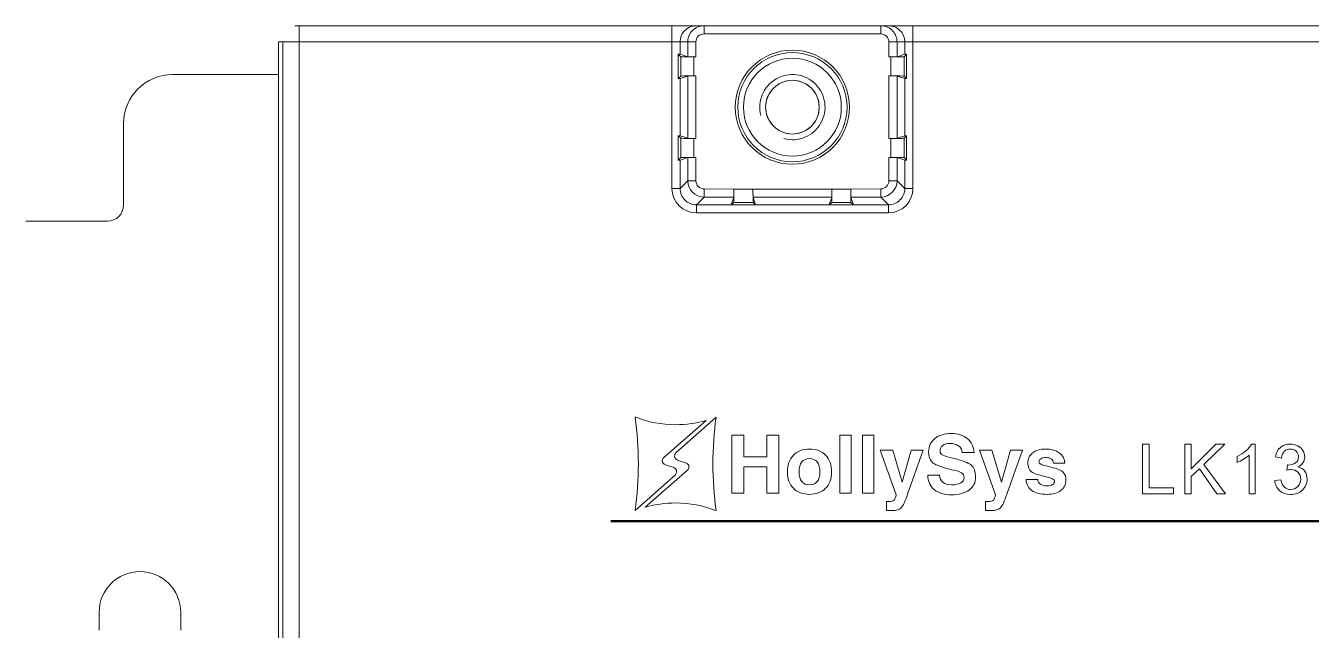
# Model space of a CAD drawing. Header units: millimetres. Extents: x 33157 to 59611, y -29750 to 1750.
# Drawn here: x 54792.7 to 54871.5, y -3949.2 to -3912.1 of the extents above; entities that cross this region are included whole.
import ezdxf

# ---------------------------------------------------------------- set-up
doc = ezdxf.new("R2010")
doc.units = ezdxf.units.MM
doc.layers.add('layer 1', color=7, linetype='Continuous', lineweight=18)
doc.layers.add('YOUCEGUDINGEDXF_CONTINUOUS_LINE', color=7, linetype='Continuous', lineweight=18)

msp = doc.modelspace()

# ---------------------------------------------------------------- linework, layer by layer
at = {"layer": 'layer 1', "lineweight": 9}
for p, q in [((54809.476, -3912.109), (54809.476, -3912.109)), ((54809.476, -3912.109), (54809.476, -4078.109)), ((54832.324, -3912.109), (54832.324, -3922.096)), ((54834.296, -3912.109), (54834.296, -3912.609)), ((54845.127, -3912.109), (54845.127, -3912.609)), ((54847.098, -3912.109), (54847.098, -3922.096)), ((54808.211, -3913.109), (54808.211, -4077.109)), ((54808.477, -3913.109), (54808.477, -4077.109)), ((54832.824, -3913.109), (54832.824, -3913.863)), ((54833.296, -3913.109), (54833.296, -3914.02)), ((54833.796, -3913.109), (54833.796, -3914.024)), ((54845.627, -3913.109), (54845.627, -3914.024)), ((54846.127, -3913.109), (54846.127, -3914.02)), ((54846.599, -3913.109), (54846.599, -3913.863)), ((54832.713, -3913.86), (54832.713, -3915.357)), ((54832.87, -3914.017), (54832.87, -3915.2)), ((54833.67, -3914.024), (54833.67, -3915.193)), ((54845.753, -3914.024), (54845.753, -3915.193)), ((54846.553, -3914.017), (54846.553, -3915.2)), ((54846.71, -3913.86), (54846.71, -3915.357)), ((54832.824, -3915.354), (54832.824, -3918.863)), ((54833.296, -3915.197), (54833.296, -3919.02)), ((54833.796, -3915.193), (54833.796, -3919.024)), ((54845.627, -3915.193), (54845.627, -3919.024)), ((54846.127, -3915.197), (54846.127, -3919.02)), ((54846.599, -3915.354), (54846.599, -3918.863)), ((54832.713, -3918.86), (54832.713, -3920.357)), ((54832.87, -3919.017), (54832.87, -3920.2)), ((54846.553, -3919.017), (54846.553, -3920.2)), ((54846.71, -3918.86), (54846.71, -3920.357)), ((54833.67, -3919.024), (54833.67, -3920.193)), ((54845.753, -3919.024), (54845.753, -3920.193)), ((54832.824, -3920.354), (54832.824, -3922.096)), ((54833.296, -3920.197), (54833.296, -3921.624)), ((54833.796, -3920.193), (54833.796, -3921.624)), ((54845.627, -3920.193), (54845.627, -3921.624)), ((54846.127, -3920.197), (54846.127, -3921.624)), ((54846.599, -3920.354), (54846.599, -3922.096)), ((54834.296, -3922.124), (54834.296, -3922.624)), ((54845.127, -3922.124), (54845.127, -3922.624)), ((54833.824, -3923.096), (54833.824, -3923.596)), ((54845.599, -3923.096), (54845.599, -3923.596))]:
    msp.add_line(p, q, dxfattribs=at)
for points in [[(54809.212, -3912.109), (54809.212, -3912.109), (55095.211, -3912.109), (55095.211, -3912.109)], [(54833.117, -3912.401), (54832.929, -3912.589), (54832.824, -3912.843), (54832.824, -3913.109)], [(54833.824, -3912.109), (54833.559, -3912.109), (54833.304, -3912.214), (54833.117, -3912.401)], [(54833.495, -3912.511), (54833.369, -3912.679), (54833.296, -3912.899), (54833.296, -3913.109)], [(54833.624, -3912.368), (54833.576, -3912.411), (54833.533, -3912.459), (54833.495, -3912.511)], [(54834.037, -3912.143), (54833.886, -3912.183), (54833.74, -3912.263), (54833.624, -3912.368)], [(54834.296, -3912.609), (54834.02, -3912.609), (54833.796, -3912.832), (54833.796, -3913.109)], [(54834.296, -3912.109), (54834.209, -3912.109), (54834.122, -3912.12), (54834.037, -3912.143)], [(54845.127, -3912.609), (54845.127, -3912.609), (54834.296, -3912.609), (54834.296, -3912.609)], [(54845.181, -3912.11), (54845.163, -3912.109), (54845.145, -3912.109), (54845.127, -3912.109)], [(54845.627, -3913.109), (54845.627, -3912.832), (54845.403, -3912.609), (54845.127, -3912.609)], [(54845.344, -3912.132), (54845.29, -3912.121), (54845.236, -3912.113), (54845.181, -3912.11)], [(54845.725, -3912.307), (54845.613, -3912.224), (54845.48, -3912.163), (54845.344, -3912.132)], [(54846.306, -3912.401), (54846.118, -3912.214), (54845.864, -3912.109), (54845.599, -3912.109)], [(54845.867, -3912.436), (54845.824, -3912.389), (54845.776, -3912.346), (54845.725, -3912.307)], [(54846.127, -3913.109), (54846.127, -3912.86), (54846.034, -3912.62), (54845.867, -3912.436)], [(54846.599, -3913.109), (54846.599, -3912.843), (54846.493, -3912.589), (54846.306, -3912.401)], [(54808.211, -3913.109), (54808.211, -3913.109), (54833.796, -3913.109), (54833.796, -3913.109)], [(54845.627, -3913.109), (54845.627, -3913.109), (54887.796, -3913.109), (54887.796, -3913.109)], [(54832.87, -3914.017), (54832.87, -3914.017), (54832.713, -3913.86), (54832.713, -3913.86)], [(54832.824, -3913.863), (54832.821, -3913.862), (54832.782, -3913.861), (54832.713, -3913.86)], [(54832.824, -3913.863), (54832.824, -3913.863), (54833.296, -3914.02), (54833.296, -3914.02)], [(54832.87, -3914.017), (54832.874, -3914.021), (54833.231, -3914.024), (54833.67, -3914.024)], [(54833.296, -3914.02), (54833.303, -3914.023), (54833.525, -3914.024), (54833.796, -3914.024)], [(54833.796, -3914.024), (54833.796, -3914.024), (54833.67, -3914.024), (54833.67, -3914.024)], [(54845.627, -3914.024), (54845.627, -3914.024), (54845.753, -3914.024), (54845.753, -3914.024)], [(54846.599, -3913.863), (54846.599, -3913.863), (54846.127, -3914.02), (54846.127, -3914.02)], [(54846.553, -3914.017), (54846.553, -3914.017), (54846.71, -3913.86), (54846.71, -3913.86)], [(54846.71, -3913.86), (54846.641, -3913.861), (54846.602, -3913.862), (54846.599, -3913.863)], [(54832.87, -3915.2), (54832.87, -3915.2), (54832.713, -3915.357), (54832.713, -3915.357)], [(54832.713, -3915.357), (54832.782, -3915.356), (54832.821, -3915.355), (54832.824, -3915.354)], [(54832.824, -3915.354), (54832.824, -3915.354), (54833.296, -3915.197), (54833.296, -3915.197)], [(54833.796, -3915.193), (54833.796, -3915.193), (54833.67, -3915.193), (54833.67, -3915.193)], [(54845.627, -3915.193), (54845.627, -3915.193), (54845.753, -3915.193), (54845.753, -3915.193)], [(54846.127, -3915.197), (54846.12, -3915.195), (54845.898, -3915.193), (54845.627, -3915.193)], [(54846.553, -3915.2), (54846.549, -3915.196), (54846.192, -3915.193), (54845.753, -3915.193)], [(54846.599, -3915.354), (54846.599, -3915.354), (54846.127, -3915.197), (54846.127, -3915.197)], [(54846.553, -3915.2), (54846.553, -3915.2), (54846.71, -3915.357), (54846.71, -3915.357)], [(54846.599, -3915.354), (54846.602, -3915.355), (54846.641, -3915.356), (54846.71, -3915.357)], [(54832.87, -3919.017), (54832.87, -3919.017), (54832.713, -3918.86), (54832.713, -3918.86)], [(54832.824, -3918.863), (54832.821, -3918.862), (54832.782, -3918.861), (54832.713, -3918.86)], [(54832.824, -3918.863), (54832.824, -3918.863), (54833.296, -3919.02), (54833.296, -3919.02)], [(54832.87, -3919.017), (54832.874, -3919.021), (54833.231, -3919.024), (54833.67, -3919.024)], [(54846.599, -3918.863), (54846.599, -3918.863), (54846.127, -3919.02), (54846.127, -3919.02)], [(54846.553, -3919.017), (54846.553, -3919.017), (54846.71, -3918.86), (54846.71, -3918.86)], [(54846.71, -3918.86), (54846.641, -3918.861), (54846.602, -3918.862), (54846.599, -3918.863)], [(54833.296, -3919.02), (54833.303, -3919.023), (54833.525, -3919.024), (54833.796, -3919.024)], [(54833.796, -3919.024), (54833.796, -3919.024), (54833.67, -3919.024), (54833.67, -3919.024)], [(54845.627, -3919.024), (54845.627, -3919.024), (54845.753, -3919.024), (54845.753, -3919.024)], [(54832.87, -3920.2), (54832.87, -3920.2), (54832.713, -3920.357), (54832.713, -3920.357)], [(54832.713, -3920.357), (54832.782, -3920.356), (54832.821, -3920.355), (54832.824, -3920.354)], [(54832.824, -3920.354), (54832.824, -3920.354), (54833.296, -3920.197), (54833.296, -3920.197)], [(54833.796, -3920.193), (54833.796, -3920.193), (54833.67, -3920.193), (54833.67, -3920.193)], [(54845.627, -3920.193), (54845.627, -3920.193), (54845.753, -3920.193), (54845.753, -3920.193)], [(54846.127, -3920.197), (54846.12, -3920.195), (54845.898, -3920.193), (54845.627, -3920.193)], [(54846.553, -3920.2), (54846.549, -3920.196), (54846.192, -3920.193), (54845.753, -3920.193)], [(54846.599, -3920.354), (54846.599, -3920.354), (54846.127, -3920.197), (54846.127, -3920.197)], [(54846.553, -3920.2), (54846.553, -3920.2), (54846.71, -3920.357), (54846.71, -3920.357)], [(54846.599, -3920.354), (54846.602, -3920.355), (54846.641, -3920.356), (54846.71, -3920.357)], [(54832.324, -3922.096), (54832.324, -3922.096), (54832.824, -3922.096), (54832.824, -3922.096)], [(54832.324, -3922.096), (54832.324, -3922.924), (54832.996, -3923.596), (54833.824, -3923.596)], [(54833.296, -3921.624), (54833.296, -3921.624), (54832.824, -3922.096), (54832.824, -3922.096)], [(54833.796, -3921.624), (54833.796, -3921.624), (54833.296, -3921.624), (54833.296, -3921.624)], [(54833.296, -3921.624), (54833.296, -3922.176), (54833.744, -3922.624), (54834.296, -3922.624)], [(54834.296, -3922.124), (54834.296, -3922.124), (54836.127, -3922.137), (54836.127, -3922.137)], [(54836.127, -3922.137), (54836.127, -3922.137), (54843.296, -3922.137), (54843.296, -3922.137)], [(54843.296, -3922.137), (54843.296, -3922.137), (54845.127, -3922.124), (54845.127, -3922.124)], [(54845.127, -3922.624), (54845.679, -3922.624), (54846.126, -3922.176), (54846.127, -3921.624)], [(54845.599, -3923.596), (54846.427, -3923.596), (54847.098, -3922.924), (54847.099, -3922.096)], [(54845.627, -3921.624), (54845.627, -3921.624), (54846.127, -3921.624), (54846.127, -3921.624)], [(54846.127, -3921.624), (54846.127, -3921.624), (54846.599, -3922.096), (54846.599, -3922.096)], [(54847.098, -3922.096), (54847.098, -3922.096), (54846.599, -3922.096), (54846.599, -3922.096)], [(54834.296, -3922.624), (54834.296, -3922.624), (54833.824, -3923.096), (54833.824, -3923.096)], [(54834.296, -3922.624), (54834.296, -3922.624), (54836.123, -3922.624), (54836.123, -3922.624)], [(54836.12, -3922.95), (54836.12, -3922.95), (54835.965, -3923.105), (54835.965, -3923.105)], [(54835.966, -3923.096), (54835.966, -3923.096), (54836.123, -3922.624), (54836.123, -3922.624)], [(54836.12, -3922.95), (54836.12, -3922.95), (54837.303, -3922.95), (54837.303, -3922.95)], [(54837.3, -3922.624), (54837.3, -3922.624), (54842.123, -3922.624), (54842.123, -3922.624)], [(54837.457, -3923.096), (54837.457, -3923.096), (54837.3, -3922.624), (54837.3, -3922.624)], [(54837.303, -3922.95), (54837.303, -3922.95), (54837.457, -3923.1), (54837.457, -3923.1)], [(54842.12, -3922.95), (54842.12, -3922.95), (54841.965, -3923.105), (54841.965, -3923.105)], [(54841.966, -3923.096), (54841.966, -3923.096), (54842.123, -3922.624), (54842.123, -3922.624)], [(54842.12, -3922.95), (54842.12, -3922.95), (54843.303, -3922.95), (54843.303, -3922.95)], [(54843.3, -3922.624), (54843.3, -3922.624), (54845.127, -3922.624), (54845.127, -3922.624)], [(54843.457, -3923.096), (54843.457, -3923.096), (54843.3, -3922.624), (54843.3, -3922.624)], [(54843.303, -3922.95), (54843.303, -3922.95), (54843.457, -3923.1), (54843.457, -3923.1)], [(54845.127, -3922.624), (54845.127, -3922.624), (54845.599, -3923.096), (54845.599, -3923.096)], [(54833.824, -3923.596), (54833.824, -3923.596), (54845.599, -3923.596), (54845.599, -3923.596)], [(54833.824, -3923.096), (54833.824, -3923.096), (54835.966, -3923.096), (54835.966, -3923.096)], [(54835.965, -3923.105), (54835.965, -3923.105), (54837.458, -3923.105), (54837.458, -3923.105)], [(54837.457, -3923.096), (54837.457, -3923.096), (54841.966, -3923.096), (54841.966, -3923.096)], [(54837.457, -3923.104), (54837.457, -3923.104), (54837.458, -3923.105), (54837.458, -3923.105)], [(54841.965, -3923.105), (54841.965, -3923.105), (54843.458, -3923.105), (54843.458, -3923.105)], [(54843.457, -3923.096), (54843.457, -3923.096), (54845.599, -3923.096), (54845.599, -3923.096)], [(54843.457, -3923.104), (54843.457, -3923.104), (54843.458, -3923.105), (54843.458, -3923.105)]]:
    msp.add_open_spline(points, degree=3, dxfattribs=at)
for points, knots in [([(54843.211, -3917.109), (54843.211, -3915.176), (54841.644, -3913.609), (54839.711, -3913.609), (54837.778, -3913.609), (54836.211, -3915.176), (54836.211, -3917.109), (54836.211, -3919.042), (54837.778, -3920.609), (54839.711, -3920.609), (54841.644, -3920.609), (54843.211, -3919.042), (54843.211, -3917.109)], [0, 0, 0, 0, 157457.647336, 157457.647336, 157457.647336, 314915.294672, 314915.294672, 314915.294672, 472372.942008, 472372.942008, 472372.942008, 629830.589344, 629830.589344, 629830.589344, 629830.589344]), ([(54843.061, -3917.109), (54843.061, -3915.258), (54841.562, -3913.759), (54839.711, -3913.759), (54837.861, -3913.759), (54836.361, -3915.258), (54836.361, -3917.109), (54836.361, -3918.959), (54837.861, -3920.459), (54839.711, -3920.459), (54841.562, -3920.459), (54843.061, -3918.959), (54843.061, -3917.109)], [0, 0, 0, 0, 157458.204895, 157458.204895, 157458.204895, 314916.40979, 314916.40979, 314916.40979, 472374.614686, 472374.614686, 472374.614686, 629832.819581, 629832.819581, 629832.819581, 629832.819581]), ([(54842.711, -3917.109), (54842.711, -3915.452), (54841.368, -3914.109), (54839.711, -3914.109), (54838.055, -3914.109), (54836.711, -3915.452), (54836.711, -3917.109), (54836.711, -3918.765), (54838.055, -3920.109), (54839.711, -3920.109), (54841.368, -3920.109), (54842.711, -3918.765), (54842.711, -3917.109)], [0, 0, 0, 0, 157459.505911, 157459.505911, 157459.505911, 314919.011823, 314919.011823, 314919.011823, 472378.517734, 472378.517734, 472378.517734, 629838.023645, 629838.023645, 629838.023645, 629838.023645]), ([(54845.725, -3914.024), (54845.829, -3914.024), (54845.933, -3914.024), (54846.037, -3914.024), (54846.085, -3914.024), (54846.132, -3914.024), (54846.18, -3914.023), (54846.222, -3914.023), (54846.264, -3914.023), (54846.306, -3914.022), (54846.34, -3914.022), (54846.374, -3914.021), (54846.409, -3914.021), (54846.435, -3914.022), (54846.462, -3914.023), (54846.487, -3914.02), (54846.502, -3914.019), (54846.517, -3914.016), (54846.535, -3914.019), (54846.542, -3914.02), (54846.548, -3914.022), (54846.553, -3914.017)], [0, 0, 0, 0, 148575.342999, 148575.342999, 148575.342999, 297150.685998, 297150.685998, 297150.685998, 445726.028998, 445726.028998, 445726.028998, 594301.371997, 594301.371997, 594301.371997, 742876.714996, 742876.714996, 742876.714996, 891452.057995, 891452.057995, 891452.057995, 1040027.400994, 1040027.400994, 1040027.400994, 1040027.400994]), ([(54845.725, -3914.024), (54845.776, -3914.024), (54845.827, -3914.024), (54845.878, -3914.024), (54845.921, -3914.024), (54845.965, -3914.025), (54846.007, -3914.023), (54846.036, -3914.022), (54846.064, -3914.02), (54846.094, -3914.022), (54846.105, -3914.022), (54846.116, -3914.024), (54846.127, -3914.02)], [0, 0, 0, 0, 157482.962209, 157482.962209, 157482.962209, 314965.924419, 314965.924419, 314965.924419, 472448.886628, 472448.886628, 472448.886628, 629931.848838, 629931.848838, 629931.848838, 629931.848838]), ([(54833.698, -3915.193), (54833.594, -3915.193), (54833.49, -3915.193), (54833.385, -3915.193), (54833.338, -3915.193), (54833.29, -3915.194), (54833.243, -3915.194), (54833.201, -3915.194), (54833.159, -3915.194), (54833.117, -3915.195), (54833.083, -3915.195), (54833.048, -3915.196), (54833.014, -3915.196), (54832.987, -3915.196), (54832.961, -3915.195), (54832.936, -3915.197), (54832.92, -3915.198), (54832.905, -3915.201), (54832.888, -3915.198), (54832.881, -3915.197), (54832.874, -3915.196), (54832.87, -3915.2)], [0, 0, 0, 0, 148542.767201, 148542.767201, 148542.767201, 297085.534403, 297085.534403, 297085.534403, 445628.301604, 445628.301604, 445628.301604, 594171.068805, 594171.068805, 594171.068805, 742713.836006, 742713.836006, 742713.836006, 891256.603208, 891256.603208, 891256.603208, 1039799.370409, 1039799.370409, 1039799.370409, 1039799.370409]), ([(54833.698, -3915.193), (54833.647, -3915.193), (54833.596, -3915.193), (54833.545, -3915.193), (54833.502, -3915.193), (54833.458, -3915.193), (54833.415, -3915.194), (54833.387, -3915.195), (54833.358, -3915.197), (54833.329, -3915.196), (54833.318, -3915.195), (54833.307, -3915.194), (54833.296, -3915.197)], [0, 0, 0, 0, 157450.206819, 157450.206819, 157450.206819, 314900.413639, 314900.413639, 314900.413639, 472350.620458, 472350.620458, 472350.620458, 629800.827278, 629800.827278, 629800.827278, 629800.827278]), ([(54839.194, -3919.04), (54840.068, -3919.275), (54840.991, -3918.893), (54841.443, -3918.109), (54841.896, -3917.325), (54841.766, -3916.334), (54841.126, -3915.694), (54840.486, -3915.054), (54839.495, -3914.924), (54838.711, -3915.377), (54837.927, -3915.829), (54837.545, -3916.752), (54837.78, -3917.626)], [0, 0, 0, 0, 157466.732576, 157466.732576, 157466.732576, 314933.465151, 314933.465151, 314933.465151, 472400.197727, 472400.197727, 472400.197727, 629866.930302, 629866.930302, 629866.930302, 629866.930302]), ([(54841.362, -3917.109), (54841.362, -3917.109), (54841.309, -3916.687), (54841.309, -3916.687), (54841.309, -3916.687), (54841.142, -3916.284), (54841.142, -3916.284), (54841.142, -3916.284), (54840.879, -3915.941), (54840.879, -3915.941), (54840.879, -3915.941), (54840.537, -3915.678), (54840.537, -3915.678), (54840.537, -3915.678), (54840.141, -3915.52), (54840.141, -3915.52), (54840.141, -3915.52), (54839.711, -3915.459), (54839.711, -3915.459), (54839.711, -3915.459), (54839.281, -3915.52), (54839.281, -3915.52), (54839.281, -3915.52), (54838.886, -3915.678), (54838.886, -3915.678), (54838.886, -3915.678), (54838.544, -3915.941), (54838.544, -3915.941), (54838.544, -3915.941), (54838.28, -3916.284), (54838.28, -3916.284), (54838.28, -3916.284), (54838.122, -3916.687), (54838.122, -3916.687), (54838.122, -3916.687), (54838.061, -3917.109), (54838.061, -3917.109), (54838.061, -3917.109), (54838.122, -3917.539), (54838.122, -3917.539), (54838.122, -3917.539), (54838.28, -3917.934), (54838.28, -3917.934), (54838.28, -3917.934), (54838.544, -3918.276), (54838.544, -3918.276), (54838.544, -3918.276), (54838.886, -3918.539), (54838.886, -3918.539), (54838.886, -3918.539), (54839.281, -3918.706), (54839.281, -3918.706), (54839.281, -3918.706), (54839.711, -3918.758), (54839.711, -3918.758), (54839.711, -3918.758), (54840.141, -3918.706), (54840.141, -3918.706), (54840.141, -3918.706), (54840.537, -3918.539), (54840.537, -3918.539), (54840.537, -3918.539), (54840.879, -3918.276), (54840.879, -3918.276), (54840.879, -3918.276), (54841.142, -3917.934), (54841.142, -3917.934), (54841.142, -3917.934), (54841.309, -3917.539), (54841.309, -3917.539), (54841.309, -3917.539), (54841.362, -3917.109), (54841.362, -3917.109)], [0, 0, 0, 0, 140700.514333, 140700.514333, 140700.514333, 281401.028665, 281401.028665, 281401.028665, 422101.542998, 422101.542998, 422101.542998, 562802.057331, 562802.057331, 562802.057331, 703502.571664, 703502.571664, 703502.571664, 844203.085996, 844203.085996, 844203.085996, 984903.600329, 984903.600329, 984903.600329, 1125604.114662, 1125604.114662, 1125604.114662, 1266304.628994, 1266304.628994, 1266304.628994, 1407005.143327, 1407005.143327, 1407005.143327, 1547705.65766, 1547705.65766, 1547705.65766, 1688406.171993, 1688406.171993, 1688406.171993, 1829106.686325, 1829106.686325, 1829106.686325, 1969807.200658, 1969807.200658, 1969807.200658, 2110507.714991, 2110507.714991, 2110507.714991, 2251208.229323, 2251208.229323, 2251208.229323, 2391908.743656, 2391908.743656, 2391908.743656, 2532609.257989, 2532609.257989, 2532609.257989, 2673309.772322, 2673309.772322, 2673309.772322, 2814010.286654, 2814010.286654, 2814010.286654, 2954710.800987, 2954710.800987, 2954710.800987, 3095411.31532, 3095411.31532, 3095411.31532, 3236111.829652, 3236111.829652, 3236111.829652, 3376812.343985, 3376812.343985, 3376812.343985, 3376812.343985]), ([(54841.361, -3917.109), (54841.361, -3916.197), (54840.623, -3915.459), (54839.711, -3915.459), (54838.8, -3915.459), (54838.061, -3916.197), (54838.061, -3917.109), (54838.061, -3918.02), (54838.8, -3918.759), (54839.711, -3918.759), (54840.623, -3918.759), (54841.361, -3918.02), (54841.361, -3917.109)], [0, 0, 0, 0, 157464.524417, 157464.524417, 157464.524417, 314929.048834, 314929.048834, 314929.048834, 472393.573251, 472393.573251, 472393.573251, 629858.097668, 629858.097668, 629858.097668, 629858.097668]), ([(54845.725, -3919.024), (54845.829, -3919.024), (54845.933, -3919.024), (54846.037, -3919.024), (54846.085, -3919.024), (54846.132, -3919.024), (54846.18, -3919.023), (54846.222, -3919.023), (54846.264, -3919.023), (54846.306, -3919.022), (54846.34, -3919.022), (54846.374, -3919.021), (54846.409, -3919.021), (54846.435, -3919.022), (54846.462, -3919.023), (54846.487, -3919.02), (54846.502, -3919.019), (54846.517, -3919.016), (54846.535, -3919.019), (54846.542, -3919.02), (54846.548, -3919.022), (54846.553, -3919.017)], [0, 0, 0, 0, 148582.141142, 148582.141142, 148582.141142, 297164.282284, 297164.282284, 297164.282284, 445746.423426, 445746.423426, 445746.423426, 594328.564569, 594328.564569, 594328.564569, 742910.705711, 742910.705711, 742910.705711, 891492.846853, 891492.846853, 891492.846853, 1040074.987995, 1040074.987995, 1040074.987995, 1040074.987995]), ([(54845.725, -3919.024), (54845.776, -3919.024), (54845.827, -3919.024), (54845.878, -3919.024), (54845.921, -3919.024), (54845.965, -3919.025), (54846.007, -3919.023), (54846.036, -3919.022), (54846.064, -3919.02), (54846.094, -3919.022), (54846.105, -3919.022), (54846.116, -3919.024), (54846.127, -3919.02)], [0, 0, 0, 0, 157490.549322, 157490.549322, 157490.549322, 314981.098643, 314981.098643, 314981.098643, 472471.647965, 472471.647965, 472471.647965, 629962.197286, 629962.197286, 629962.197286, 629962.197286]), ([(54833.698, -3920.193), (54833.594, -3920.193), (54833.49, -3920.193), (54833.385, -3920.193), (54833.338, -3920.193), (54833.29, -3920.194), (54833.243, -3920.194), (54833.201, -3920.194), (54833.159, -3920.194), (54833.117, -3920.195), (54833.083, -3920.195), (54833.048, -3920.196), (54833.014, -3920.196), (54832.987, -3920.196), (54832.961, -3920.195), (54832.936, -3920.197), (54832.92, -3920.198), (54832.905, -3920.201), (54832.888, -3920.198), (54832.881, -3920.197), (54832.874, -3920.196), (54832.87, -3920.2)], [0, 0, 0, 0, 148549.565654, 148549.565654, 148549.565654, 297099.131307, 297099.131307, 297099.131307, 445648.696961, 445648.696961, 445648.696961, 594198.262615, 594198.262615, 594198.262615, 742747.828268, 742747.828268, 742747.828268, 891297.393922, 891297.393922, 891297.393922, 1039846.959575, 1039846.959575, 1039846.959575, 1039846.959575]), ([(54833.698, -3920.193), (54833.647, -3920.193), (54833.596, -3920.193), (54833.545, -3920.193), (54833.502, -3920.193), (54833.458, -3920.193), (54833.415, -3920.194), (54833.387, -3920.195), (54833.358, -3920.197), (54833.329, -3920.196), (54833.318, -3920.195), (54833.307, -3920.194), (54833.296, -3920.197)], [0, 0, 0, 0, 157457.794261, 157457.794261, 157457.794261, 314915.588522, 314915.588522, 314915.588522, 472373.382782, 472373.382782, 472373.382782, 629831.177043, 629831.177043, 629831.177043, 629831.177043]), ([(54832.824, -3922.096), (54832.824, -3922.361), (54832.929, -3922.616), (54833.117, -3922.803), (54833.304, -3922.991), (54833.559, -3923.096), (54833.824, -3923.096)], [0, 0, 0, 0, 177575.930091, 177575.930091, 177575.930091, 355151.860183, 355151.860183, 355151.860183, 355151.860183]), ([(54833.796, -3921.624), (54833.796, -3921.757), (54833.849, -3921.884), (54833.942, -3921.978), (54834.036, -3922.071), (54834.163, -3922.124), (54834.296, -3922.124)], [0, 0, 0, 0, 177577.556147, 177577.556147, 177577.556147, 355155.112293, 355155.112293, 355155.112293, 355155.112293]), ([(54836.12, -3922.95), (54836.124, -3922.946), (54836.123, -3922.939), (54836.122, -3922.933), (54836.119, -3922.915), (54836.122, -3922.901), (54836.123, -3922.886), (54836.125, -3922.861), (54836.124, -3922.835), (54836.124, -3922.81), (54836.124, -3922.776), (54836.125, -3922.742), (54836.125, -3922.708), (54836.126, -3922.668), (54836.126, -3922.626), (54836.126, -3922.585), (54836.126, -3922.539), (54836.127, -3922.492), (54836.127, -3922.445), (54836.127, -3922.343), (54836.127, -3922.24), (54836.127, -3922.137)], [0, 0, 0, 0, 148561.307431, 148561.307431, 148561.307431, 297122.614862, 297122.614862, 297122.614862, 445683.922293, 445683.922293, 445683.922293, 594245.229725, 594245.229725, 594245.229725, 742806.537156, 742806.537156, 742806.537156, 891367.844587, 891367.844587, 891367.844587, 1039929.152018, 1039929.152018, 1039929.152018, 1039929.152018]), ([(54836.127, -3922.137), (54836.127, -3922.198), (54836.127, -3922.26), (54836.127, -3922.321), (54836.127, -3922.373), (54836.128, -3922.426), (54836.126, -3922.477), (54836.125, -3922.513), (54836.122, -3922.547), (54836.125, -3922.583), (54836.126, -3922.597), (54836.127, -3922.611), (54836.123, -3922.624)], [0, 0, 0, 0, 157468.429222, 157468.429222, 157468.429222, 314936.858445, 314936.858445, 314936.858445, 472405.287667, 472405.287667, 472405.287667, 629873.716889, 629873.716889, 629873.716889, 629873.716889]), ([(54837.296, -3922.137), (54837.296, -3922.24), (54837.296, -3922.343), (54837.296, -3922.445), (54837.296, -3922.492), (54837.297, -3922.539), (54837.297, -3922.585), (54837.297, -3922.626), (54837.297, -3922.668), (54837.298, -3922.708), (54837.298, -3922.742), (54837.299, -3922.776), (54837.299, -3922.81), (54837.298, -3922.835), (54837.298, -3922.861), (54837.3, -3922.886), (54837.301, -3922.901), (54837.304, -3922.915), (54837.301, -3922.933), (54837.3, -3922.939), (54837.299, -3922.946), (54837.303, -3922.95)], [0, 0, 0, 0, 148563.642709, 148563.642709, 148563.642709, 297127.285418, 297127.285418, 297127.285418, 445690.928127, 445690.928127, 445690.928127, 594254.570836, 594254.570836, 594254.570836, 742818.213545, 742818.213545, 742818.213545, 891381.856254, 891381.856254, 891381.856254, 1039945.498963, 1039945.498963, 1039945.498963, 1039945.498963]), ([(54837.296, -3922.137), (54837.296, -3922.198), (54837.296, -3922.26), (54837.296, -3922.321), (54837.296, -3922.373), (54837.295, -3922.426), (54837.297, -3922.477), (54837.298, -3922.513), (54837.301, -3922.547), (54837.298, -3922.583), (54837.297, -3922.597), (54837.296, -3922.611), (54837.3, -3922.624)], [0, 0, 0, 0, 157471.664606, 157471.664606, 157471.664606, 314943.329212, 314943.329212, 314943.329212, 472414.993818, 472414.993818, 472414.993818, 629886.658424, 629886.658424, 629886.658424, 629886.658424]), ([(54842.12, -3922.95), (54842.124, -3922.946), (54842.123, -3922.939), (54842.122, -3922.933), (54842.119, -3922.915), (54842.122, -3922.901), (54842.123, -3922.886), (54842.125, -3922.861), (54842.124, -3922.835), (54842.124, -3922.81), (54842.124, -3922.776), (54842.125, -3922.742), (54842.125, -3922.708), (54842.126, -3922.668), (54842.126, -3922.626), (54842.126, -3922.585), (54842.126, -3922.539), (54842.127, -3922.492), (54842.127, -3922.445), (54842.127, -3922.343), (54842.127, -3922.24), (54842.127, -3922.137)], [0, 0, 0, 0, 148576.978909, 148576.978909, 148576.978909, 297153.957817, 297153.957817, 297153.957817, 445730.936726, 445730.936726, 445730.936726, 594307.915634, 594307.915634, 594307.915634, 742884.894543, 742884.894543, 742884.894543, 891461.873451, 891461.873451, 891461.873451, 1040038.85236, 1040038.85236, 1040038.85236, 1040038.85236]), ([(54842.127, -3922.137), (54842.127, -3922.198), (54842.127, -3922.26), (54842.127, -3922.321), (54842.127, -3922.373), (54842.128, -3922.426), (54842.126, -3922.477), (54842.125, -3922.513), (54842.122, -3922.547), (54842.125, -3922.583), (54842.126, -3922.597), (54842.127, -3922.611), (54842.123, -3922.624)], [0, 0, 0, 0, 157485.00764, 157485.00764, 157485.00764, 314970.01528, 314970.01528, 314970.01528, 472455.02292, 472455.02292, 472455.02292, 629940.03056, 629940.03056, 629940.03056, 629940.03056]), ([(54843.296, -3922.137), (54843.296, -3922.24), (54843.296, -3922.343), (54843.296, -3922.445), (54843.296, -3922.492), (54843.297, -3922.539), (54843.297, -3922.585), (54843.297, -3922.626), (54843.297, -3922.668), (54843.298, -3922.708), (54843.298, -3922.742), (54843.299, -3922.776), (54843.299, -3922.81), (54843.298, -3922.835), (54843.298, -3922.861), (54843.3, -3922.886), (54843.301, -3922.901), (54843.304, -3922.915), (54843.301, -3922.933), (54843.3, -3922.939), (54843.299, -3922.946), (54843.303, -3922.95)], [0, 0, 0, 0, 148579.314188, 148579.314188, 148579.314188, 297158.628376, 297158.628376, 297158.628376, 445737.942564, 445737.942564, 445737.942564, 594317.256751, 594317.256751, 594317.256751, 742896.570939, 742896.570939, 742896.570939, 891475.885127, 891475.885127, 891475.885127, 1040055.199315, 1040055.199315, 1040055.199315, 1040055.199315]), ([(54843.296, -3922.137), (54843.296, -3922.198), (54843.296, -3922.26), (54843.296, -3922.321), (54843.296, -3922.373), (54843.295, -3922.426), (54843.297, -3922.477), (54843.298, -3922.513), (54843.301, -3922.547), (54843.298, -3922.583), (54843.297, -3922.597), (54843.296, -3922.611), (54843.3, -3922.624)], [0, 0, 0, 0, 157488.243025, 157488.243025, 157488.243025, 314976.48605, 314976.48605, 314976.48605, 472464.729075, 472464.729075, 472464.729075, 629952.9721, 629952.9721, 629952.9721, 629952.9721]), ([(54845.127, -3922.124), (54845.26, -3922.124), (54845.387, -3922.071), (54845.48, -3921.978), (54845.574, -3921.884), (54845.627, -3921.757), (54845.627, -3921.624)], [0, 0, 0, 0, 177613.447261, 177613.447261, 177613.447261, 355226.894523, 355226.894523, 355226.894523, 355226.894523]), ([(54845.599, -3923.096), (54845.864, -3923.096), (54846.119, -3922.991), (54846.306, -3922.803), (54846.494, -3922.616), (54846.599, -3922.361), (54846.599, -3922.096)], [0, 0, 0, 0, 177616.904712, 177616.904712, 177616.904712, 355233.809424, 355233.809424, 355233.809424, 355233.809424])]:
    msp.add_open_spline(points, degree=3, knots=knots, dxfattribs=at)
at = {"layer": 'layer 1'}
for points, knots in [([(54832.436, -3939.226), (54832.436, -3939.226), (54832.436, -3939.226), (54832.436, -3939.226), (54832.436, -3939.226), (54831.941, -3939.045), (54831.941, -3939.045), (54831.824, -3939.021), (54831.737, -3938.917), (54831.737, -3938.793), (54831.737, -3938.715), (54831.772, -3938.647), (54831.826, -3938.599), (54831.826, -3938.599), (54831.825, -3938.597), (54831.825, -3938.597), (54831.825, -3938.597), (54834.417, -3936.332), (54834.417, -3936.332), (54833.825, -3936.501), (54833.2, -3936.593), (54832.554, -3936.593), (54831.694, -3936.593), (54830.872, -3936.431), (54830.115, -3936.138), (54830.103, -3936.133), (54830.09, -3936.13), (54830.077, -3936.125), (54830.077, -3936.125), (54830.077, -3936.142), (54830.077, -3936.142), (54830.203, -3937.074), (54830.269, -3938.025), (54830.269, -3938.992), (54830.269, -3939.958), (54830.203, -3940.909), (54830.077, -3941.842), (54830.077, -3941.842), (54830.077, -3941.862), (54830.077, -3941.862), (54830.077, -3941.862), (54832.536, -3939.659), (54832.536, -3939.659), (54832.536, -3939.659), (54832.536, -3939.658), (54832.536, -3939.658), (54832.585, -3939.61), (54832.616, -3939.545), (54832.616, -3939.471), (54832.616, -3939.356), (54832.54, -3939.26), (54832.436, -3939.226)], [0, 0, 0, 0, 141969.41958, 141969.41958, 141969.41958, 283938.83916, 283938.83916, 283938.83916, 425908.258741, 425908.258741, 425908.258741, 567877.678321, 567877.678321, 567877.678321, 709847.097901, 709847.097901, 709847.097901, 851816.517481, 851816.517481, 851816.517481, 993785.937061, 993785.937061, 993785.937061, 1135755.356642, 1135755.356642, 1135755.356642, 1277724.776222, 1277724.776222, 1277724.776222, 1419694.195802, 1419694.195802, 1419694.195802, 1561663.615382, 1561663.615382, 1561663.615382, 1703633.034962, 1703633.034962, 1703633.034962, 1845602.454543, 1845602.454543, 1845602.454543, 1987571.874123, 1987571.874123, 1987571.874123, 2129541.293703, 2129541.293703, 2129541.293703, 2271510.713283, 2271510.713283, 2271510.713283, 2413480.132863, 2413480.132863, 2413480.132863, 2413480.132863]), ([(54832.673, -3938.759), (54832.673, -3938.759), (54832.673, -3938.76), (54832.673, -3938.76), (54832.673, -3938.76), (54833.167, -3938.94), (54833.167, -3938.94), (54833.284, -3938.965), (54833.372, -3939.069), (54833.372, -3939.193), (54833.372, -3939.27), (54833.337, -3939.339), (54833.283, -3939.386), (54833.283, -3939.386), (54833.283, -3939.388), (54833.283, -3939.388), (54833.283, -3939.388), (54830.692, -3941.654), (54830.692, -3941.654), (54831.283, -3941.485), (54831.908, -3941.393), (54832.555, -3941.393), (54833.415, -3941.393), (54834.237, -3941.555), (54834.993, -3941.848), (54835.006, -3941.852), (54835.018, -3941.856), (54835.031, -3941.86), (54835.031, -3941.86), (54835.031, -3941.844), (54835.031, -3941.844), (54834.906, -3940.912), (54834.839, -3939.961), (54834.839, -3938.994), (54834.839, -3938.027), (54834.906, -3937.076), (54835.031, -3936.144), (54835.031, -3936.144), (54835.031, -3936.124), (54835.031, -3936.124), (54835.031, -3936.124), (54832.572, -3938.327), (54832.572, -3938.327), (54832.572, -3938.327), (54832.573, -3938.328), (54832.573, -3938.328), (54832.524, -3938.375), (54832.493, -3938.441), (54832.493, -3938.514), (54832.493, -3938.63), (54832.569, -3938.726), (54832.673, -3938.759)], [0, 0, 0, 0, 141977.348947, 141977.348947, 141977.348947, 283954.697894, 283954.697894, 283954.697894, 425932.046842, 425932.046842, 425932.046842, 567909.395789, 567909.395789, 567909.395789, 709886.744736, 709886.744736, 709886.744736, 851864.093683, 851864.093683, 851864.093683, 993841.44263, 993841.44263, 993841.44263, 1135818.791577, 1135818.791577, 1135818.791577, 1277796.140525, 1277796.140525, 1277796.140525, 1419773.489472, 1419773.489472, 1419773.489472, 1561750.838419, 1561750.838419, 1561750.838419, 1703728.187366, 1703728.187366, 1703728.187366, 1845705.536313, 1845705.536313, 1845705.536313, 1987682.88526, 1987682.88526, 1987682.88526, 2129660.234208, 2129660.234208, 2129660.234208, 2271637.583155, 2271637.583155, 2271637.583155, 2413614.932102, 2413614.932102, 2413614.932102, 2413614.932102]), ([(54835.996, -3937.227), (54835.996, -3937.227), (54836.368, -3937.227), (54836.368, -3937.227), (54836.368, -3937.227), (54836.743, -3937.227), (54836.743, -3937.227), (54836.743, -3937.227), (54836.743, -3938.563), (54836.743, -3938.563), (54836.743, -3938.563), (54838.139, -3938.563), (54838.139, -3938.563), (54838.139, -3938.563), (54838.139, -3937.227), (54838.139, -3937.227), (54838.139, -3937.227), (54838.511, -3937.227), (54838.511, -3937.227), (54838.511, -3937.227), (54838.886, -3937.227), (54838.886, -3937.227), (54838.886, -3937.227), (54838.886, -3940.797), (54838.886, -3940.797), (54838.886, -3940.797), (54838.514, -3940.797), (54838.514, -3940.797), (54838.514, -3940.797), (54838.139, -3940.797), (54838.139, -3940.797), (54838.139, -3940.797), (54838.139, -3939.178), (54838.139, -3939.178), (54838.139, -3939.178), (54836.743, -3939.178), (54836.743, -3939.178), (54836.743, -3939.178), (54836.743, -3940.797), (54836.743, -3940.797), (54836.743, -3940.797), (54836.371, -3940.797), (54836.371, -3940.797), (54836.371, -3940.797), (54835.996, -3940.797), (54835.996, -3940.797), (54835.996, -3940.797), (54835.996, -3937.227), (54835.996, -3937.227)], [0, 0, 0, 0, 142400.433005, 142400.433005, 142400.433005, 284800.866011, 284800.866011, 284800.866011, 427201.299016, 427201.299016, 427201.299016, 569601.732022, 569601.732022, 569601.732022, 712002.165027, 712002.165027, 712002.165027, 854402.598033, 854402.598033, 854402.598033, 996803.031038, 996803.031038, 996803.031038, 1139203.464044, 1139203.464044, 1139203.464044, 1281603.897049, 1281603.897049, 1281603.897049, 1424004.330054, 1424004.330054, 1424004.330054, 1566404.76306, 1566404.76306, 1566404.76306, 1708805.196065, 1708805.196065, 1708805.196065, 1851205.629071, 1851205.629071, 1851205.629071, 1993606.062076, 1993606.062076, 1993606.062076, 2136006.495082, 2136006.495082, 2136006.495082, 2278406.928087, 2278406.928087, 2278406.928087, 2278406.928087]), ([(54842.619, -3937.227), (54842.619, -3937.227), (54842.966, -3937.227), (54842.966, -3937.227), (54842.966, -3937.227), (54843.316, -3937.227), (54843.316, -3937.227), (54843.316, -3937.227), (54843.316, -3940.797), (54843.316, -3940.797), (54843.316, -3940.797), (54842.969, -3940.797), (54842.969, -3940.797), (54842.969, -3940.797), (54842.619, -3940.797), (54842.619, -3940.797), (54842.619, -3940.797), (54842.619, -3937.227), (54842.619, -3937.227)], [0, 0, 0, 0, 150802.499264, 150802.499264, 150802.499264, 301604.998528, 301604.998528, 301604.998528, 452407.497792, 452407.497792, 452407.497792, 603209.997056, 603209.997056, 603209.997056, 754012.496321, 754012.496321, 754012.496321, 904814.995585, 904814.995585, 904814.995585, 904814.995585]), ([(54844.002, -3937.227), (54844.002, -3937.227), (54844.349, -3937.227), (54844.349, -3937.227), (54844.349, -3937.227), (54844.698, -3937.227), (54844.698, -3937.227), (54844.698, -3937.227), (54844.698, -3940.797), (54844.698, -3940.797), (54844.698, -3940.797), (54844.351, -3940.797), (54844.351, -3940.797), (54844.351, -3940.797), (54844.002, -3940.797), (54844.002, -3940.797), (54844.002, -3940.797), (54844.002, -3937.227), (54844.002, -3937.227)], [0, 0, 0, 0, 150806.156185, 150806.156185, 150806.156185, 301612.312371, 301612.312371, 301612.312371, 452418.468556, 452418.468556, 452418.468556, 603224.624741, 603224.624741, 603224.624741, 754030.780927, 754030.780927, 754030.780927, 904836.937112, 904836.937112, 904836.937112, 904836.937112]), ([(54850.125, -3938.3), (54850.112, -3938.129), (54850.038, -3937.994), (54849.902, -3937.894), (54849.766, -3937.794), (54849.589, -3937.744), (54849.371, -3937.744), (54849.181, -3937.744), (54849.033, -3937.786), (54848.926, -3937.87), (54848.819, -3937.953), (54848.766, -3938.069), (54848.766, -3938.218), (54848.766, -3938.325), (54848.822, -3938.407), (54848.934, -3938.466), (54849.044, -3938.524), (54849.278, -3938.593), (54849.636, -3938.672), (54850.155, -3938.789), (54850.503, -3938.923), (54850.678, -3939.075), (54850.853, -3939.226), (54850.941, -3939.468), (54850.941, -3939.801), (54850.941, -3940.137), (54850.809, -3940.403), (54850.545, -3940.599), (54850.281, -3940.796), (54849.924, -3940.895), (54849.473, -3940.895), (54849.022, -3940.895), (54848.669, -3940.79), (54848.414, -3940.581), (54848.16, -3940.372), (54848.024, -3940.075), (54848.006, -3939.69), (54848.006, -3939.69), (54848.725, -3939.69), (54848.725, -3939.69), (54848.733, -3939.879), (54848.802, -3940.025), (54848.931, -3940.127), (54849.061, -3940.229), (54849.242, -3940.28), (54849.473, -3940.28), (54849.711, -3940.28), (54849.897, -3940.241), (54850.031, -3940.164), (54850.165, -3940.087), (54850.232, -3939.981), (54850.232, -3939.845), (54850.232, -3939.711), (54850.184, -3939.612), (54850.087, -3939.549), (54849.993, -3939.486), (54849.792, -3939.42), (54849.485, -3939.352), (54848.918, -3939.226), (54848.539, -3939.089), (54848.348, -3938.942), (54848.158, -3938.796), (54848.063, -3938.568), (54848.063, -3938.259), (54848.063, -3937.912), (54848.189, -3937.638), (54848.44, -3937.434), (54848.691, -3937.231), (54849.031, -3937.129), (54849.458, -3937.129), (54849.858, -3937.129), (54850.184, -3937.235), (54850.435, -3937.446), (54850.686, -3937.657), (54850.826, -3937.941), (54850.853, -3938.3), (54850.853, -3938.3), (54850.125, -3938.3), (54850.125, -3938.3)], [0, 0, 0, 0, 140494.845014, 140494.845014, 140494.845014, 280989.690029, 280989.690029, 280989.690029, 421484.535043, 421484.535043, 421484.535043, 561979.380058, 561979.380058, 561979.380058, 702474.225072, 702474.225072, 702474.225072, 842969.070086, 842969.070086, 842969.070086, 983463.915101, 983463.915101, 983463.915101, 1123958.760115, 1123958.760115, 1123958.760115, 1264453.605129, 1264453.605129, 1264453.605129, 1404948.450144, 1404948.450144, 1404948.450144, 1545443.295158, 1545443.295158, 1545443.295158, 1685938.140173, 1685938.140173, 1685938.140173, 1826432.985187, 1826432.985187, 1826432.985187, 1966927.830201, 1966927.830201, 1966927.830201, 2107422.675216, 2107422.675216, 2107422.675216, 2247917.52023, 2247917.52023, 2247917.52023, 2388412.365245, 2388412.365245, 2388412.365245, 2528907.210259, 2528907.210259, 2528907.210259, 2669402.055273, 2669402.055273, 2669402.055273, 2809896.900288, 2809896.900288, 2809896.900288, 2950391.745302, 2950391.745302, 2950391.745302, 3090886.590316, 3090886.590316, 3090886.590316, 3231381.435331, 3231381.435331, 3231381.435331, 3371876.280345, 3371876.280345, 3371876.280345, 3512371.12536, 3512371.12536, 3512371.12536, 3652865.970374, 3652865.970374, 3652865.970374, 3652865.970374]), ([(54861.171, -3940.826), (54861.171, -3940.826), (54861.171, -3937.795), (54861.171, -3937.795), (54861.171, -3937.795), (54861.574, -3937.795), (54861.574, -3937.795), (54861.574, -3937.795), (54861.574, -3940.47), (54861.574, -3940.47), (54861.574, -3940.47), (54863.064, -3940.47), (54863.064, -3940.47), (54863.064, -3940.47), (54863.064, -3940.826), (54863.064, -3940.826), (54863.064, -3940.826), (54861.171, -3940.826), (54861.171, -3940.826)], [0, 0, 0, 0, 150850.312303, 150850.312303, 150850.312303, 301700.624605, 301700.624605, 301700.624605, 452550.936908, 452550.936908, 452550.936908, 603401.249211, 603401.249211, 603401.249211, 754251.561513, 754251.561513, 754251.561513, 905101.873816, 905101.873816, 905101.873816, 905101.873816]), ([(54863.761, -3940.826), (54863.761, -3940.826), (54863.761, -3937.795), (54863.761, -3937.795), (54863.761, -3937.795), (54864.163, -3937.795), (54864.163, -3937.795), (54864.163, -3937.795), (54864.163, -3939.298), (54864.163, -3939.298), (54864.163, -3939.298), (54865.669, -3937.795), (54865.669, -3937.795), (54865.669, -3937.795), (54866.212, -3937.795), (54866.212, -3937.795), (54866.212, -3937.795), (54864.941, -3939.024), (54864.941, -3939.024), (54864.941, -3939.024), (54866.267, -3940.826), (54866.267, -3940.826), (54866.267, -3940.826), (54865.738, -3940.826), (54865.738, -3940.826), (54865.738, -3940.826), (54864.659, -3939.296), (54864.659, -3939.296), (54864.659, -3939.296), (54864.163, -3939.776), (54864.163, -3939.776), (54864.163, -3939.776), (54864.163, -3940.826), (54864.163, -3940.826), (54864.163, -3940.826), (54863.761, -3940.826), (54863.761, -3940.826)], [0, 0, 0, 0, 144144.525267, 144144.525267, 144144.525267, 288289.050534, 288289.050534, 288289.050534, 432433.575801, 432433.575801, 432433.575801, 576578.101068, 576578.101068, 576578.101068, 720722.626335, 720722.626335, 720722.626335, 864867.151602, 864867.151602, 864867.151602, 1009011.676868, 1009011.676868, 1009011.676868, 1153156.202135, 1153156.202135, 1153156.202135, 1297300.727402, 1297300.727402, 1297300.727402, 1441445.252669, 1441445.252669, 1441445.252669, 1585589.777936, 1585589.777936, 1585589.777936, 1729734.303203, 1729734.303203, 1729734.303203, 1729734.303203]), ([(54868.086, -3940.826), (54868.086, -3940.826), (54867.713, -3940.826), (54867.713, -3940.826), (54867.713, -3940.826), (54867.713, -3938.454), (54867.713, -3938.454), (54867.623, -3938.54), (54867.506, -3938.625), (54867.36, -3938.711), (54867.215, -3938.796), (54867.084, -3938.86), (54866.968, -3938.903), (54866.968, -3938.903), (54866.968, -3938.543), (54866.968, -3938.543), (54867.176, -3938.445), (54867.358, -3938.327), (54867.514, -3938.187), (54867.67, -3938.048), (54867.781, -3937.913), (54867.846, -3937.782), (54867.846, -3937.782), (54868.086, -3937.782), (54868.086, -3937.782), (54868.086, -3937.782), (54868.086, -3940.826), (54868.086, -3940.826)], [0, 0, 0, 0, 146169.146166, 146169.146166, 146169.146166, 292338.292332, 292338.292332, 292338.292332, 438507.438498, 438507.438498, 438507.438498, 584676.584664, 584676.584664, 584676.584664, 730845.73083, 730845.73083, 730845.73083, 877014.876996, 877014.876996, 877014.876996, 1023184.023162, 1023184.023162, 1023184.023162, 1169353.169327, 1169353.169327, 1169353.169327, 1315522.315493, 1315522.315493, 1315522.315493, 1315522.315493]), ([(54869.278, -3940.022), (54869.278, -3940.022), (54869.651, -3939.971), (54869.651, -3939.971), (54869.694, -3940.182), (54869.766, -3940.335), (54869.868, -3940.428), (54869.97, -3940.521), (54870.096, -3940.568), (54870.245, -3940.568), (54870.421, -3940.568), (54870.57, -3940.507), (54870.69, -3940.386), (54870.81, -3940.264), (54870.87, -3940.114), (54870.87, -3939.935), (54870.87, -3939.764), (54870.814, -3939.623), (54870.702, -3939.511), (54870.59, -3939.401), (54870.449, -3939.345), (54870.276, -3939.345), (54870.205, -3939.345), (54870.118, -3939.359), (54870.013, -3939.387), (54870.013, -3939.387), (54870.054, -3939.061), (54870.054, -3939.061), (54870.079, -3939.063), (54870.099, -3939.065), (54870.114, -3939.065), (54870.274, -3939.065), (54870.416, -3939.023), (54870.544, -3938.941), (54870.671, -3938.858), (54870.734, -3938.731), (54870.734, -3938.56), (54870.734, -3938.423), (54870.688, -3938.311), (54870.595, -3938.221), (54870.503, -3938.131), (54870.384, -3938.087), (54870.238, -3938.087), (54870.092, -3938.087), (54869.972, -3938.133), (54869.875, -3938.224), (54869.778, -3938.316), (54869.716, -3938.454), (54869.689, -3938.637), (54869.689, -3938.637), (54869.316, -3938.57), (54869.316, -3938.57), (54869.362, -3938.32), (54869.465, -3938.126), (54869.627, -3937.988), (54869.788, -3937.851), (54869.989, -3937.782), (54870.229, -3937.782), (54870.394, -3937.782), (54870.546, -3937.817), (54870.685, -3937.889), (54870.825, -3937.959), (54870.931, -3938.056), (54871.005, -3938.178), (54871.079, -3938.301), (54871.115, -3938.431), (54871.115, -3938.568), (54871.115, -3938.699), (54871.08, -3938.817), (54871.01, -3938.924), (54870.94, -3939.032), (54870.835, -3939.117), (54870.698, -3939.181), (54870.877, -3939.221), (54871.016, -3939.308), (54871.115, -3939.438), (54871.214, -3939.568), (54871.264, -3939.732), (54871.264, -3939.927), (54871.264, -3940.192), (54871.167, -3940.417), (54870.974, -3940.601), (54870.781, -3940.785), (54870.537, -3940.877), (54870.242, -3940.877), (54869.976, -3940.877), (54869.755, -3940.797), (54869.579, -3940.638), (54869.403, -3940.479), (54869.303, -3940.274), (54869.278, -3940.022)], [0, 0, 0, 0, 140134.921061, 140134.921061, 140134.921061, 280269.842122, 280269.842122, 280269.842122, 420404.763183, 420404.763183, 420404.763183, 560539.684244, 560539.684244, 560539.684244, 700674.605306, 700674.605306, 700674.605306, 840809.526367, 840809.526367, 840809.526367, 980944.447428, 980944.447428, 980944.447428, 1121079.368489, 1121079.368489, 1121079.368489, 1261214.28955, 1261214.28955, 1261214.28955, 1401349.210611, 1401349.210611, 1401349.210611, 1541484.131672, 1541484.131672, 1541484.131672, 1681619.052733, 1681619.052733, 1681619.052733, 1821753.973794, 1821753.973794, 1821753.973794, 1961888.894856, 1961888.894856, 1961888.894856, 2102023.815917, 2102023.815917, 2102023.815917, 2242158.736978, 2242158.736978, 2242158.736978, 2382293.658039, 2382293.658039, 2382293.658039, 2522428.5791, 2522428.5791, 2522428.5791, 2662563.500161, 2662563.500161, 2662563.500161, 2802698.421222, 2802698.421222, 2802698.421222, 2942833.342283, 2942833.342283, 2942833.342283, 3082968.263345, 3082968.263345, 3082968.263345, 3223103.184406, 3223103.184406, 3223103.184406, 3363238.105467, 3363238.105467, 3363238.105467, 3503373.026528, 3503373.026528, 3503373.026528, 3643507.947589, 3643507.947589, 3643507.947589, 3783642.86865, 3783642.86865, 3783642.86865, 3923777.789711, 3923777.789711, 3923777.789711, 4063912.710772, 4063912.710772, 4063912.710772, 4204047.631833, 4204047.631833, 4204047.631833, 4204047.631833]), ([(54839.773, -3940.495), (54839.529, -3940.247), (54839.407, -3939.913), (54839.407, -3939.492), (54839.407, -3939.062), (54839.529, -3938.72), (54839.773, -3938.466), (54840.017, -3938.213), (54840.346, -3938.086), (54840.759, -3938.086), (54841.175, -3938.086), (54841.505, -3938.213), (54841.748, -3938.466), (54841.991, -3938.72), (54842.112, -3939.062), (54842.112, -3939.492), (54842.112, -3939.913), (54841.991, -3940.247), (54841.748, -3940.495), (54841.505, -3940.743), (54841.175, -3940.866), (54840.759, -3940.866), (54840.346, -3940.866), (54840.017, -3940.743), (54839.773, -3940.495)], [0, 0, 0, 0, 147442.190387, 147442.190387, 147442.190387, 294884.380774, 294884.380774, 294884.380774, 442326.571161, 442326.571161, 442326.571161, 589768.761548, 589768.761548, 589768.761548, 737210.951935, 737210.951935, 737210.951935, 884653.142322, 884653.142322, 884653.142322, 1032095.332709, 1032095.332709, 1032095.332709, 1179537.523096, 1179537.523096, 1179537.523096, 1179537.523096]), ([(54841.234, -3940.079), (54841.342, -3939.943), (54841.397, -3939.745), (54841.397, -3939.484), (54841.397, -3939.218), (54841.342, -3939.015), (54841.234, -3938.877), (54841.125, -3938.739), (54840.967, -3938.67), (54840.759, -3938.67), (54840.551, -3938.67), (54840.393, -3938.739), (54840.285, -3938.877), (54840.177, -3939.015), (54840.123, -3939.218), (54840.123, -3939.484), (54840.123, -3939.745), (54840.177, -3939.943), (54840.285, -3940.079), (54840.393, -3940.215), (54840.551, -3940.283), (54840.759, -3940.283), (54840.967, -3940.283), (54841.125, -3940.215), (54841.234, -3940.079)], [0, 0, 0, 0, 147443.994033, 147443.994033, 147443.994033, 294887.988067, 294887.988067, 294887.988067, 442331.9821, 442331.9821, 442331.9821, 589775.976133, 589775.976133, 589775.976133, 737219.970167, 737219.970167, 737219.970167, 884663.9642, 884663.9642, 884663.9642, 1032107.958234, 1032107.958234, 1032107.958234, 1179551.952267, 1179551.952267, 1179551.952267, 1179551.952267]), ([(54846.775, -3940.854), (54846.623, -3941.299), (54846.492, -3941.579), (54846.384, -3941.692), (54846.275, -3941.805), (54846.081, -3941.862), (54845.803, -3941.862), (54845.803, -3941.862), (54845.47, -3941.855), (54845.47, -3941.855), (54845.47, -3941.855), (54845.47, -3941.296), (54845.47, -3941.296), (54845.486, -3941.302), (54845.53, -3941.306), (54845.603, -3941.306), (54845.79, -3941.306), (54845.911, -3941.268), (54845.968, -3941.192), (54846.003, -3941.143), (54846.039, -3941.043), (54846.075, -3940.891), (54846.075, -3940.891), (54845.089, -3938.155), (54845.089, -3938.155), (54845.089, -3938.155), (54845.473, -3938.155), (54845.473, -3938.155), (54845.473, -3938.155), (54845.859, -3938.155), (54845.859, -3938.155), (54845.859, -3938.155), (54846.434, -3940.116), (54846.434, -3940.116), (54846.434, -3940.116), (54846.435, -3940.116), (54846.435, -3940.116), (54846.435, -3940.116), (54846.994, -3938.155), (54846.994, -3938.155), (54846.994, -3938.155), (54847.359, -3938.155), (54847.359, -3938.155), (54847.359, -3938.155), (54847.723, -3938.155), (54847.723, -3938.155), (54847.723, -3938.155), (54846.775, -3940.854), (54846.775, -3940.854)], [0, 0, 0, 0, 142425.303885, 142425.303885, 142425.303885, 284850.60777, 284850.60777, 284850.60777, 427275.911655, 427275.911655, 427275.911655, 569701.215539, 569701.215539, 569701.215539, 712126.519424, 712126.519424, 712126.519424, 854551.823309, 854551.823309, 854551.823309, 996977.127194, 996977.127194, 996977.127194, 1139402.431079, 1139402.431079, 1139402.431079, 1281827.734964, 1281827.734964, 1281827.734964, 1424253.038848, 1424253.038848, 1424253.038848, 1566678.342733, 1566678.342733, 1566678.342733, 1709103.646618, 1709103.646618, 1709103.646618, 1851528.950503, 1851528.950503, 1851528.950503, 1993954.254388, 1993954.254388, 1993954.254388, 2136379.558273, 2136379.558273, 2136379.558273, 2278804.862157, 2278804.862157, 2278804.862157, 2278804.862157]), ([(54852.861, -3940.854), (54852.709, -3941.299), (54852.578, -3941.579), (54852.47, -3941.692), (54852.361, -3941.805), (54852.167, -3941.862), (54851.888, -3941.862), (54851.888, -3941.862), (54851.556, -3941.855), (54851.556, -3941.855), (54851.556, -3941.855), (54851.556, -3941.296), (54851.556, -3941.296), (54851.572, -3941.302), (54851.616, -3941.306), (54851.689, -3941.306), (54851.875, -3941.306), (54851.997, -3941.268), (54852.054, -3941.192), (54852.089, -3941.143), (54852.125, -3941.043), (54852.161, -3940.891), (54852.161, -3940.891), (54851.175, -3938.155), (54851.175, -3938.155), (54851.175, -3938.155), (54851.559, -3938.155), (54851.559, -3938.155), (54851.559, -3938.155), (54851.945, -3938.155), (54851.945, -3938.155), (54851.945, -3938.155), (54852.52, -3940.116), (54852.52, -3940.116), (54852.52, -3940.116), (54852.521, -3940.116), (54852.521, -3940.116), (54852.521, -3940.116), (54853.08, -3938.155), (54853.08, -3938.155), (54853.08, -3938.155), (54853.444, -3938.155), (54853.444, -3938.155), (54853.444, -3938.155), (54853.809, -3938.155), (54853.809, -3938.155), (54853.809, -3938.155), (54852.861, -3940.854), (54852.861, -3940.854)], [0, 0, 0, 0, 142440.5082, 142440.5082, 142440.5082, 284881.0164, 284881.0164, 284881.0164, 427321.524601, 427321.524601, 427321.524601, 569762.032801, 569762.032801, 569762.032801, 712202.541001, 712202.541001, 712202.541001, 854643.049201, 854643.049201, 854643.049201, 997083.557402, 997083.557402, 997083.557402, 1139524.065602, 1139524.065602, 1139524.065602, 1281964.573802, 1281964.573802, 1281964.573802, 1424405.082002, 1424405.082002, 1424405.082002, 1566845.590203, 1566845.590203, 1566845.590203, 1709286.098403, 1709286.098403, 1709286.098403, 1851726.606603, 1851726.606603, 1851726.606603, 1994167.114803, 1994167.114803, 1994167.114803, 2136607.623004, 2136607.623004, 2136607.623004, 2279048.131204, 2279048.131204, 2279048.131204, 2279048.131204]), ([(54855.713, -3938.949), (54855.713, -3938.847), (54855.671, -3938.765), (54855.587, -3938.703), (54855.502, -3938.641), (54855.391, -3938.61), (54855.251, -3938.61), (54855.117, -3938.61), (54855.012, -3938.634), (54854.937, -3938.68), (54854.861, -3938.726), (54854.824, -3938.79), (54854.824, -3938.873), (54854.824, -3938.931), (54854.867, -3938.981), (54854.952, -3939.023), (54855.037, -3939.064), (54855.187, -3939.109), (54855.402, -3939.157), (54855.83, -3939.253), (54856.116, -3939.357), (54856.261, -3939.47), (54856.405, -3939.584), (54856.477, -3939.762), (54856.477, -3940.005), (54856.477, -3940.263), (54856.372, -3940.472), (54856.163, -3940.63), (54855.953, -3940.787), (54855.676, -3940.866), (54855.332, -3940.866), (54854.925, -3940.866), (54854.612, -3940.789), (54854.393, -3940.633), (54854.173, -3940.478), (54854.056, -3940.251), (54854.041, -3939.953), (54854.041, -3939.953), (54854.75, -3939.953), (54854.75, -3939.953), (54854.755, -3940.075), (54854.809, -3940.17), (54854.912, -3940.239), (54855.015, -3940.308), (54855.155, -3940.342), (54855.332, -3940.342), (54855.471, -3940.342), (54855.58, -3940.318), (54855.659, -3940.271), (54855.737, -3940.223), (54855.777, -3940.156), (54855.777, -3940.07), (54855.777, -3940.01), (54855.739, -3939.959), (54855.663, -3939.917), (54855.587, -3939.877), (54855.453, -3939.835), (54855.262, -3939.793), (54854.815, -3939.693), (54854.516, -3939.587), (54854.365, -3939.475), (54854.215, -3939.365), (54854.14, -3939.194), (54854.14, -3938.963), (54854.14, -3938.701), (54854.237, -3938.489), (54854.433, -3938.328), (54854.628, -3938.167), (54854.885, -3938.086), (54855.204, -3938.086), (54855.563, -3938.086), (54855.853, -3938.165), (54856.073, -3938.323), (54856.293, -3938.481), (54856.403, -3938.69), (54856.403, -3938.949), (54856.403, -3938.949), (54856.404, -3938.949), (54856.404, -3938.949), (54856.404, -3938.949), (54855.713, -3938.949), (54855.713, -3938.949)], [0, 0, 0, 0, 140321.96962, 140321.96962, 140321.96962, 280643.939239, 280643.939239, 280643.939239, 420965.908859, 420965.908859, 420965.908859, 561287.878479, 561287.878479, 561287.878479, 701609.848098, 701609.848098, 701609.848098, 841931.817718, 841931.817718, 841931.817718, 982253.787338, 982253.787338, 982253.787338, 1122575.756957, 1122575.756957, 1122575.756957, 1262897.726577, 1262897.726577, 1262897.726577, 1403219.696197, 1403219.696197, 1403219.696197, 1543541.665816, 1543541.665816, 1543541.665816, 1683863.635436, 1683863.635436, 1683863.635436, 1824185.605056, 1824185.605056, 1824185.605056, 1964507.574675, 1964507.574675, 1964507.574675, 2104829.544295, 2104829.544295, 2104829.544295, 2245151.513915, 2245151.513915, 2245151.513915, 2385473.483534, 2385473.483534, 2385473.483534, 2525795.453154, 2525795.453154, 2525795.453154, 2666117.422774, 2666117.422774, 2666117.422774, 2806439.392393, 2806439.392393, 2806439.392393, 2946761.362013, 2946761.362013, 2946761.362013, 3087083.331633, 3087083.331633, 3087083.331633, 3227405.301252, 3227405.301252, 3227405.301252, 3367727.270872, 3367727.270872, 3367727.270872, 3508049.240492, 3508049.240492, 3508049.240492, 3648371.210111, 3648371.210111, 3648371.210111, 3788693.179731, 3788693.179731, 3788693.179731, 3788693.179731])]:
    msp.add_open_spline(points, degree=3, knots=knots, dxfattribs=at)
at = {"layer": 'layer 1', "lineweight": 50}
msp.add_open_spline([(54828.575, -3942.518), (54828.575, -3942.518), (54877.837, -3942.518), (54877.837, -3942.518)], degree=3, dxfattribs=at)
at = {"layer": 'YOUCEGUDINGEDXF_CONTINUOUS_LINE', "color": 7, "linetype": 'Continuous'}
for p, q in [((54801.714, -3915.107), (54808.214, -3915.107)), ((54798.714, -3918.107), (54798.714, -3923.107)), ((54792.714, -3924.107), (54797.714, -3924.107)), ((54797.214, -3948.107), (54797.214, -3949.208)), ((54802.214, -3949.208), (54802.214, -3948.107))]:
    msp.add_line(p, q, dxfattribs=at)
for centre, radius, start, end in [((54801.714, -3918.107), 3, 90, 180), ((54797.714, -3923.107), 1, 270, 0), ((54799.714, -3948.107), 2.5, 0, 180)]:
    msp.add_arc(centre, radius, start, end, dxfattribs=at)

doc.saveas('drawing.dxf')
